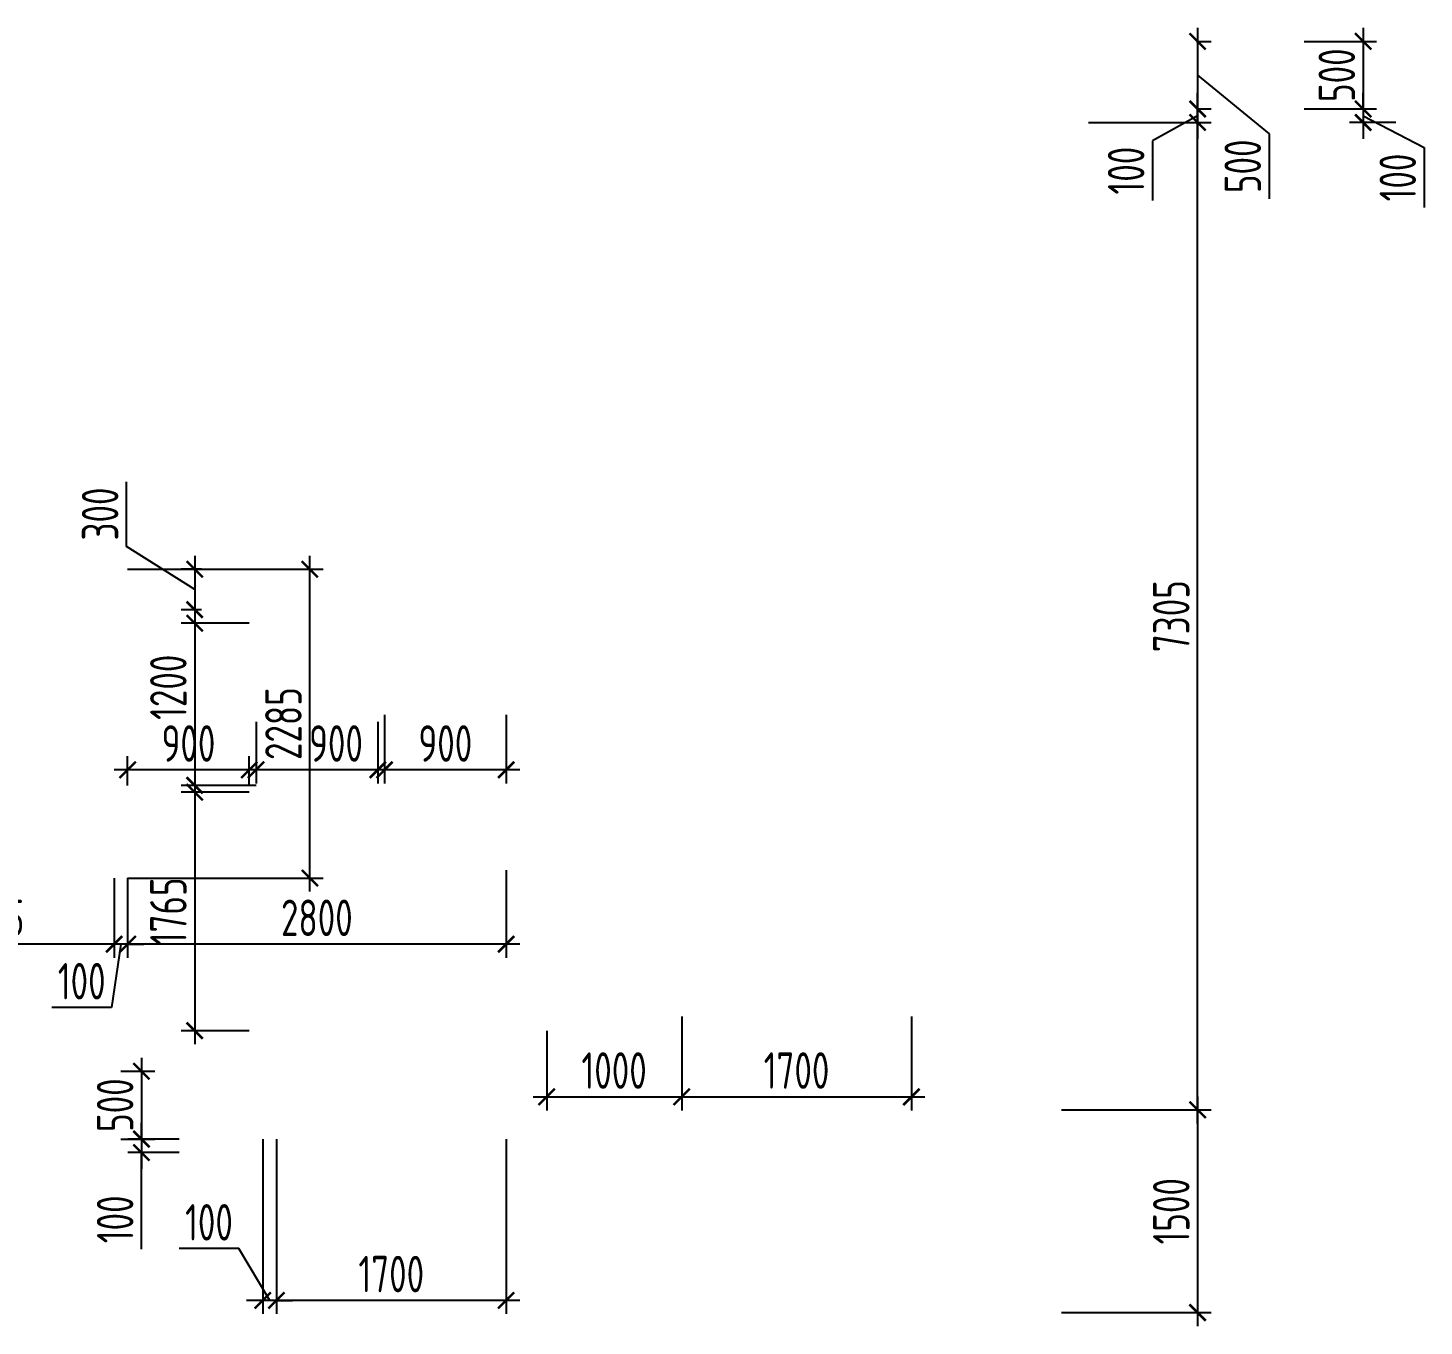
# Model space of a CAD drawing. Header units: millimetres. Extents: x -350007 to 536090, y -888 to 198380.
# Drawn here: x 242837 to 253169, y 72980 to 82586 of the extents above; entities that cross this region are included whole.
import ezdxf

# ---------------------------------------------------------------- set-up
doc = ezdxf.new("R2010")
doc.units = ezdxf.units.MM
doc.layers.add('АР_Размеры нов.', color=15, linetype='Continuous', lineweight=0)
doc.styles.add('ISOCPEUR', font='isocpeur.ttf', dxfattribs={"width": 0.7})
doc.dimstyles.new('R_100', dxfattribs={"dimtxt": 270, "dimasz": 120, "dimexe": 100, "dimexo": 0, "dimgap": 60, "dimtad": 1, "dimdec": 0, "dimrnd": 5, "dimzin": 0, "dimdsep": 46, "dimtxsty": 'ISOCPEUR', "dimblk": 'ARCHTICK', "dimcen": 0, "dimdle": 100, "dimclrd": 256, "dimclre": 256, "dimclrt": 256, "dimadec": 0, "dimazin": 0, "dimtfac": 2, "dimtdec": 0, "dimtofl": 0, "dimtmove": 1, "dimatfit": 3, "dimfxl": 1, "dimtvp": 3, "dimtolj": 1, "dimtzin": 0, "dimarcsym": 0})

# ---------------------------------------------------------------- blocks, each defined once
blk = doc.blocks.new('_ArchTick')
at = {"color": 0, "linetype": 'ByBlock', "const_width": 0.15}
blk.add_lwpolyline([(-0.5, -0.5), (0.5, 0.5)], dxfattribs=at)
blk = doc.blocks.new('*D2647')
at = {"layer": 'АР_Размеры нов.', "lineweight": -2, "ltscale": 100, "transparency": 16777216}
for p, q in [((251493, 74680), (251493, 72980)), ((250486, 74580), (251593, 74580)), ((250486, 73080), (251593, 73080))]:
    blk.add_line(p, q, dxfattribs=at)
at = {"layer": 'АР_Размеры нов.', "lineweight": -2, "ltscale": 100, "transparency": 16777216, "xscale": 120, "yscale": 120, "zscale": 120}
for p, rotation in [((251493, 74580), 90), ((251493, 73080), 270)]:
    blk.add_blockref('_ArchTick', p, dxfattribs=dict(at, rotation=rotation))
at = {"layer": 'АР_Размеры нов.', "ltscale": 100, "transparency": 16777216, "insert": (251298, 73830), "char_height": 270, "attachment_point": 5, "rotation": 90, "style": 'ISOCPEUR'}
blk.add_mtext('\\A1;1500', dxfattribs=at)
blk = doc.blocks.new('*D1775')
at = {"layer": 'АР_Размеры нов.', "lineweight": -2, "ltscale": 100, "transparency": 16777216}
for p, q in [((247675, 75272), (247675, 74576)), ((249375, 75272), (249375, 74576)), ((247575, 74676), (249475, 74676))]:
    blk.add_line(p, q, dxfattribs=at)
at = {"layer": 'АР_Размеры нов.', "lineweight": -2, "ltscale": 100, "transparency": 16777216, "xscale": 120, "yscale": 120, "zscale": 120, "rotation": 180}
blk.add_blockref('_ArchTick', (247675, 74676), dxfattribs=at)
at = {"layer": 'АР_Размеры нов.', "lineweight": -2, "ltscale": 100, "transparency": 16777216, "xscale": 120, "yscale": 120, "zscale": 120}
blk.add_blockref('_ArchTick', (249375, 74676), dxfattribs=at)
at = {"layer": 'АР_Размеры нов.', "ltscale": 100, "transparency": 16777216, "insert": (248525, 74871), "char_height": 270, "attachment_point": 5, "style": 'ISOCPEUR'}
blk.add_mtext('\\A1;1700', dxfattribs=at)
blk = doc.blocks.new('*D1776')
at = {"layer": 'АР_Размеры нов.', "lineweight": -2, "ltscale": 100, "transparency": 16777216}
for p, q in [((247675, 75272), (247675, 74576)), ((246676, 75166), (246676, 74576)), ((246576, 74676), (247775, 74676))]:
    blk.add_line(p, q, dxfattribs=at)
at = {"layer": 'АР_Размеры нов.', "lineweight": -2, "ltscale": 100, "transparency": 16777216, "xscale": 120, "yscale": 120, "zscale": 120, "rotation": 180}
blk.add_blockref('_ArchTick', (246676, 74676), dxfattribs=at)
at = {"layer": 'АР_Размеры нов.', "lineweight": -2, "ltscale": 100, "transparency": 16777216, "xscale": 120, "yscale": 120, "zscale": 120}
blk.add_blockref('_ArchTick', (247675, 74676), dxfattribs=at)
at = {"layer": 'АР_Размеры нов.', "ltscale": 100, "transparency": 16777216, "insert": (247175, 74871), "char_height": 270, "attachment_point": 5, "style": 'ISOCPEUR'}
blk.add_mtext('\\A1;1000', dxfattribs=at)
blk = doc.blocks.new('*D1802')
at = {"layer": 'АР_Размеры нов.', "lineweight": -2, "ltscale": 500, "transparency": 16777216}
for p, q in [((243566, 78749), (243566, 79228)), ((244071, 78431), (243566, 78749)), ((244071, 78680), (244071, 78181)), ((244122, 78580), (243971, 78580)), ((244122, 78281), (243971, 78281))]:
    blk.add_line(p, q, dxfattribs=at)
at = {"layer": 'АР_Размеры нов.', "lineweight": -2, "ltscale": 500, "transparency": 16777216, "xscale": 120, "yscale": 120, "zscale": 120}
for p, rotation in [((244071, 78580), 90), ((244071, 78281), 270)]:
    blk.add_blockref('_ArchTick', p, dxfattribs=dict(at, rotation=rotation))
at = {"layer": 'АР_Размеры нов.', "lineweight": 13, "ltscale": 500, "transparency": 16777216, "insert": (243371, 78989), "char_height": 270, "attachment_point": 5, "rotation": 90, "style": 'ISOCPEUR'}
blk.add_mtext('\\A1;300', dxfattribs=at)
blk = doc.blocks.new('*D1803')
at = {"layer": 'АР_Размеры нов.', "lineweight": -2, "ltscale": 500, "transparency": 16777216}
for p, q in [((244071, 78281), (244071, 76881)), ((244475, 78181), (243971, 78181)), ((244525, 76981), (243971, 76981))]:
    blk.add_line(p, q, dxfattribs=at)
at = {"layer": 'АР_Размеры нов.', "lineweight": -2, "ltscale": 500, "transparency": 16777216, "xscale": 120, "yscale": 120, "zscale": 120}
for p, rotation in [((244071, 78181), 90), ((244071, 76981), 270)]:
    blk.add_blockref('_ArchTick', p, dxfattribs=dict(at, rotation=rotation))
at = {"layer": 'АР_Размеры нов.', "lineweight": 13, "ltscale": 500, "transparency": 16777216, "insert": (243876, 77707), "char_height": 270, "attachment_point": 5, "rotation": 90, "style": 'ISOCPEUR'}
blk.add_mtext('\\A1;1200', dxfattribs=at)
blk = doc.blocks.new('*D1804')
at = {"layer": 'АР_Размеры нов.', "lineweight": -2, "ltscale": 500, "transparency": 16777216}
for p, q in [((244071, 77031), (244071, 75066)), ((244475, 76931), (243971, 76931)), ((244475, 75166), (243971, 75166))]:
    blk.add_line(p, q, dxfattribs=at)
at = {"layer": 'АР_Размеры нов.', "lineweight": -2, "ltscale": 500, "transparency": 16777216, "xscale": 120, "yscale": 120, "zscale": 120}
for p, rotation in [((244071, 76931), 90), ((244071, 75166), 270)]:
    blk.add_blockref('_ArchTick', p, dxfattribs=dict(at, rotation=rotation))
at = {"layer": 'АР_Размеры нов.', "lineweight": 13, "ltscale": 500, "transparency": 16777216, "insert": (243876, 76049), "char_height": 270, "attachment_point": 5, "rotation": 90, "style": 'ISOCPEUR'}
blk.add_mtext('\\A1;1765', dxfattribs=at)
blk = doc.blocks.new('*D1805')
at = {"layer": 'АР_Размеры нов.', "lineweight": -2, "ltscale": 500, "transparency": 16777216}
for p, q in [((245476, 77504), (245476, 76996)), ((246376, 77504), (246376, 76996)), ((246476, 77096), (245376, 77096))]:
    blk.add_line(p, q, dxfattribs=at)
at = {"layer": 'АР_Размеры нов.', "lineweight": -2, "ltscale": 500, "transparency": 16777216, "xscale": 120, "yscale": 120, "zscale": 120, "rotation": 180}
blk.add_blockref('_ArchTick', (245476, 77096), dxfattribs=at)
at = {"layer": 'АР_Размеры нов.', "lineweight": -2, "ltscale": 500, "transparency": 16777216, "xscale": 120, "yscale": 120, "zscale": 120}
blk.add_blockref('_ArchTick', (246376, 77096), dxfattribs=at)
at = {"layer": 'АР_Размеры нов.', "lineweight": 13, "ltscale": 500, "transparency": 16777216, "insert": (245926, 77291), "char_height": 270, "attachment_point": 5, "style": 'ISOCPEUR'}
blk.add_mtext('\\A1;900', dxfattribs=at)
blk = doc.blocks.new('*D1806')
at = {"layer": 'АР_Размеры нов.', "lineweight": -2, "ltscale": 500, "transparency": 16777216}
for p, q in [((244525, 77452), (244525, 76996)), ((245426, 77452), (245426, 76996)), ((245526, 77096), (244425, 77096))]:
    blk.add_line(p, q, dxfattribs=at)
at = {"layer": 'АР_Размеры нов.', "lineweight": -2, "ltscale": 500, "transparency": 16777216, "xscale": 120, "yscale": 120, "zscale": 120, "rotation": 180}
blk.add_blockref('_ArchTick', (244525, 77096), dxfattribs=at)
at = {"layer": 'АР_Размеры нов.', "lineweight": -2, "ltscale": 500, "transparency": 16777216, "xscale": 120, "yscale": 120, "zscale": 120}
blk.add_blockref('_ArchTick', (245426, 77096), dxfattribs=at)
at = {"layer": 'АР_Размеры нов.', "lineweight": 13, "ltscale": 500, "transparency": 16777216, "insert": (245117, 77291), "char_height": 270, "attachment_point": 5, "style": 'ISOCPEUR'}
blk.add_mtext('\\A1;900', dxfattribs=at)
blk = doc.blocks.new('*D1807')
at = {"layer": 'АР_Размеры нов.', "lineweight": -2, "ltscale": 500, "transparency": 16777216}
for p, q in [((243575, 76981), (243575, 77196)), ((244475, 76981), (244475, 77196)), ((244575, 77096), (243475, 77096))]:
    blk.add_line(p, q, dxfattribs=at)
at = {"layer": 'АР_Размеры нов.', "lineweight": -2, "ltscale": 500, "transparency": 16777216, "xscale": 120, "yscale": 120, "zscale": 120, "rotation": 180}
blk.add_blockref('_ArchTick', (243575, 77096), dxfattribs=at)
at = {"layer": 'АР_Размеры нов.', "lineweight": -2, "ltscale": 500, "transparency": 16777216, "xscale": 120, "yscale": 120, "zscale": 120}
blk.add_blockref('_ArchTick', (244475, 77096), dxfattribs=at)
at = {"layer": 'АР_Размеры нов.', "lineweight": 13, "ltscale": 500, "transparency": 16777216, "insert": (244025, 77291), "char_height": 270, "attachment_point": 5, "style": 'ISOCPEUR'}
blk.add_mtext('\\A1;900', dxfattribs=at)
blk = doc.blocks.new('*D1812')
at = {"layer": 'АР_Размеры нов.', "lineweight": -2, "ltscale": 500, "transparency": 16777216}
for p, q in [((243677, 74966), (243677, 74264)), ((243525, 74866), (243777, 74866)), ((243525, 74364), (243777, 74364))]:
    blk.add_line(p, q, dxfattribs=at)
at = {"layer": 'АР_Размеры нов.', "lineweight": -2, "ltscale": 500, "transparency": 16777216, "xscale": 120, "yscale": 120, "zscale": 120}
for p, rotation in [((243677, 74866), 90), ((243677, 74364), 270)]:
    blk.add_blockref('_ArchTick', p, dxfattribs=dict(at, rotation=rotation))
at = {"layer": 'АР_Размеры нов.', "lineweight": 13, "ltscale": 500, "transparency": 16777216, "insert": (243482, 74615), "char_height": 270, "attachment_point": 5, "rotation": 90, "style": 'ISOCPEUR'}
blk.add_mtext('\\A1;500', dxfattribs=at)
blk = doc.blocks.new('*D1816')
at = {"layer": 'АР_Размеры нов.', "lineweight": -2, "ltscale": 500, "transparency": 16777216}
for p, q in [((244923, 76195), (244923, 78680)), ((243575, 78580), (245023, 78580)), ((243575, 76295), (245023, 76295))]:
    blk.add_line(p, q, dxfattribs=at)
at = {"layer": 'АР_Размеры нов.', "lineweight": -2, "ltscale": 500, "transparency": 16777216, "xscale": 120, "yscale": 120, "zscale": 120}
for p, rotation in [((244923, 78580), 90), ((244923, 76295), 270)]:
    blk.add_blockref('_ArchTick', p, dxfattribs=dict(at, rotation=rotation))
at = {"layer": 'АР_Размеры нов.', "lineweight": 13, "ltscale": 500, "transparency": 16777216, "insert": (244728, 77438), "char_height": 270, "attachment_point": 5, "rotation": 90, "style": 'ISOCPEUR'}
blk.add_mtext('\\A1;2285', dxfattribs=at)
blk = doc.blocks.new('*D2137')
at = {"layer": 'АР_Размеры нов.', "lineweight": -2, "ltscale": 500, "transparency": 16777216}
for p, q in [((243575, 76295), (243575, 75706)), ((246376, 76353), (246376, 75706)), ((246476, 75806), (243475, 75806))]:
    blk.add_line(p, q, dxfattribs=at)
at = {"layer": 'АР_Размеры нов.', "lineweight": -2, "ltscale": 500, "transparency": 16777216, "xscale": 120, "yscale": 120, "zscale": 120, "rotation": 180}
blk.add_blockref('_ArchTick', (243575, 75806), dxfattribs=at)
at = {"layer": 'АР_Размеры нов.', "lineweight": -2, "ltscale": 500, "transparency": 16777216, "xscale": 120, "yscale": 120, "zscale": 120}
blk.add_blockref('_ArchTick', (246376, 75806), dxfattribs=at)
at = {"layer": 'АР_Размеры нов.', "lineweight": 13, "ltscale": 500, "transparency": 16777216, "insert": (244975, 76001), "char_height": 270, "attachment_point": 5, "style": 'ISOCPEUR'}
blk.add_mtext('\\A1;2800', dxfattribs=at)
blk = doc.blocks.new('*D2138')
at = {"layer": 'АР_Размеры нов.', "lineweight": -2, "ltscale": 500, "transparency": 16777216}
for p, q in [((243475, 76295), (243475, 75706)), ((243575, 76295), (243575, 75706)), ((243475, 75806), (243355, 75806)), ((243525, 75806), (243455, 75337)), ((243575, 75806), (243475, 75806)), ((243575, 75806), (243695, 75806)), ((243455, 75337), (243014, 75337))]:
    blk.add_line(p, q, dxfattribs=at)
at = {"layer": 'АР_Размеры нов.', "lineweight": -2, "ltscale": 500, "transparency": 16777216, "xscale": 120, "yscale": 120, "zscale": 120}
blk.add_blockref('_ArchTick', (243475, 75806), dxfattribs=at)
at = {"layer": 'АР_Размеры нов.', "lineweight": -2, "ltscale": 500, "transparency": 16777216, "xscale": 120, "yscale": 120, "zscale": 120, "rotation": 180}
blk.add_blockref('_ArchTick', (243575, 75806), dxfattribs=at)
at = {"layer": 'АР_Размеры нов.', "lineweight": 13, "ltscale": 500, "transparency": 16777216, "insert": (243235, 75532), "char_height": 270, "attachment_point": 5, "style": 'ISOCPEUR'}
blk.add_mtext('\\A1;100', dxfattribs=at)
blk = doc.blocks.new('*D2139')
at = {"layer": 'АР_Размеры нов.', "lineweight": -2, "ltscale": 500, "transparency": 16777216}
for p, q in [((241198, 76296), (241198, 75706)), ((243475, 76295), (243475, 75706)), ((243575, 75806), (241098, 75806))]:
    blk.add_line(p, q, dxfattribs=at)
at = {"layer": 'АР_Размеры нов.', "lineweight": -2, "ltscale": 500, "transparency": 16777216, "xscale": 120, "yscale": 120, "zscale": 120, "rotation": 180}
blk.add_blockref('_ArchTick', (241198, 75806), dxfattribs=at)
at = {"layer": 'АР_Размеры нов.', "lineweight": -2, "ltscale": 500, "transparency": 16777216, "xscale": 120, "yscale": 120, "zscale": 120}
blk.add_blockref('_ArchTick', (243475, 75806), dxfattribs=at)
at = {"layer": 'АР_Размеры нов.', "lineweight": 13, "ltscale": 500, "transparency": 16777216, "insert": (242546, 76001), "char_height": 270, "attachment_point": 5, "style": 'ISOCPEUR'}
blk.add_mtext('\\A1;2275', dxfattribs=at)
blk = doc.blocks.new('*D2477')
at = {"layer": 'АР_Размеры нов.', "lineweight": -2, "ltscale": 500, "transparency": 16777216}
for p, q in [((251493, 82586), (251493, 81886)), ((251485, 82486), (251593, 82486)), ((251493, 82236), (252022, 81801)), ((251485, 81986), (251593, 81986)), ((252022, 81801), (252022, 81322))]:
    blk.add_line(p, q, dxfattribs=at)
at = {"layer": 'АР_Размеры нов.', "lineweight": -2, "ltscale": 500, "transparency": 16777216, "xscale": 120, "yscale": 120, "zscale": 120}
for p, rotation in [((251493, 82486), 90), ((251493, 81986), 270)]:
    blk.add_blockref('_ArchTick', p, dxfattribs=dict(at, rotation=rotation))
at = {"layer": 'АР_Размеры нов.', "lineweight": 13, "ltscale": 500, "transparency": 16777216, "insert": (251827, 81562), "char_height": 270, "attachment_point": 5, "rotation": 90, "style": 'ISOCPEUR'}
blk.add_mtext('\\A1;500', dxfattribs=at)
blk = doc.blocks.new('*D2478')
at = {"layer": 'АР_Размеры нов.', "lineweight": -2, "ltscale": 500, "transparency": 16777216}
for p, q in [((251493, 81986), (251493, 82106)), ((251493, 81936), (251159, 81750)), ((251485, 81986), (251593, 81986)), ((251493, 81986), (251493, 81886)), ((250686, 81886), (251593, 81886)), ((251493, 81886), (251493, 81766)), ((251159, 81750), (251159, 81309))]:
    blk.add_line(p, q, dxfattribs=at)
at = {"layer": 'АР_Размеры нов.', "lineweight": -2, "ltscale": 500, "transparency": 16777216, "xscale": 120, "yscale": 120, "zscale": 120}
for p, rotation in [((251493, 81986), 270), ((251493, 81886), 90)]:
    blk.add_blockref('_ArchTick', p, dxfattribs=dict(at, rotation=rotation))
at = {"layer": 'АР_Размеры нов.', "lineweight": 13, "ltscale": 500, "transparency": 16777216, "insert": (250964, 81530), "char_height": 270, "attachment_point": 5, "rotation": 90, "style": 'ISOCPEUR'}
blk.add_mtext('\\A1;100', dxfattribs=at)
blk = doc.blocks.new('*D2479')
at = {"layer": 'АР_Размеры нов.', "lineweight": -2, "ltscale": 500, "transparency": 16777216}
for p, q in [((251493, 74480), (251493, 81986)), ((251013, 81886), (251593, 81886)), ((250486, 74580), (251593, 74580))]:
    blk.add_line(p, q, dxfattribs=at)
at = {"layer": 'АР_Размеры нов.', "lineweight": -2, "ltscale": 500, "transparency": 16777216, "xscale": 120, "yscale": 120, "zscale": 120}
for p, rotation in [((251493, 81886), 90), ((251493, 74580), 270)]:
    blk.add_blockref('_ArchTick', p, dxfattribs=dict(at, rotation=rotation))
at = {"layer": 'АР_Размеры нов.', "lineweight": 13, "ltscale": 500, "transparency": 16777216, "insert": (251298, 78233), "char_height": 270, "attachment_point": 5, "rotation": 90, "style": 'ISOCPEUR'}
blk.add_mtext('\\A1;7305', dxfattribs=at)
blk = doc.blocks.new('*D3157')
at = {"layer": 'АР_Размеры нов.', "lineweight": -2, "transparency": 16777216}
for p, q in [((244676, 74364), (244676, 73070)), ((246376, 74364), (246376, 73070)), ((246476, 73170), (244576, 73170))]:
    blk.add_line(p, q, dxfattribs=at)
at = {"layer": 'АР_Размеры нов.', "lineweight": -2, "transparency": 16777216, "xscale": 120, "yscale": 120, "zscale": 120, "rotation": 180}
blk.add_blockref('_ArchTick', (244676, 73170), dxfattribs=at)
at = {"layer": 'АР_Размеры нов.', "lineweight": -2, "transparency": 16777216, "xscale": 120, "yscale": 120, "zscale": 120}
blk.add_blockref('_ArchTick', (246376, 73170), dxfattribs=at)
at = {"layer": 'АР_Размеры нов.', "transparency": 16777216, "insert": (245526, 73365), "char_height": 270, "attachment_point": 5, "style": 'ISOCPEUR'}
blk.add_mtext('\\A1;1700', dxfattribs=at)
blk = doc.blocks.new('*D3158')
at = {"layer": 'АР_Размеры нов.', "lineweight": -2, "transparency": 16777216}
for p, q in [((244575, 74362), (244575, 73070)), ((244676, 74364), (244676, 73070)), ((244398, 73553), (243957, 73553)), ((244626, 73170), (244398, 73553)), ((244575, 73170), (244455, 73170)), ((244676, 73170), (244575, 73170)), ((244676, 73170), (244796, 73170))]:
    blk.add_line(p, q, dxfattribs=at)
at = {"layer": 'АР_Размеры нов.', "lineweight": -2, "transparency": 16777216, "xscale": 120, "yscale": 120, "zscale": 120}
blk.add_blockref('_ArchTick', (244575, 73170), dxfattribs=at)
at = {"layer": 'АР_Размеры нов.', "lineweight": -2, "transparency": 16777216, "xscale": 120, "yscale": 120, "zscale": 120, "rotation": 180}
blk.add_blockref('_ArchTick', (244676, 73170), dxfattribs=at)
at = {"layer": 'АР_Размеры нов.', "transparency": 16777216, "insert": (244177, 73748), "char_height": 270, "attachment_point": 5, "style": 'ISOCPEUR'}
blk.add_mtext('\\A1;100', dxfattribs=at)
blk = doc.blocks.new('*D4198')
at = {"layer": 'АР_Размеры нов.', "lineweight": -2, "transparency": 16777216}
for p, q in [((243677, 74363), (243677, 74483)), ((243955, 74363), (243577, 74363)), ((243677, 74363), (243677, 74264)), ((243955, 74264), (243577, 74264)), ((243677, 74264), (243677, 74144)), ((243677, 73549), (243677, 74264))]:
    blk.add_line(p, q, dxfattribs=at)
at = {"layer": 'АР_Размеры нов.', "lineweight": -2, "transparency": 16777216, "xscale": 120, "yscale": 120, "zscale": 120}
for p, rotation in [((243677, 74363), 270), ((243677, 74264), 90)]:
    blk.add_blockref('_ArchTick', p, dxfattribs=dict(at, rotation=rotation))
at = {"layer": 'АР_Размеры нов.', "transparency": 16777216, "insert": (243482, 73770), "char_height": 270, "attachment_point": 5, "rotation": 90, "style": 'ISOCPEUR'}
blk.add_mtext('\\A1;100', dxfattribs=at)
blk = doc.blocks.new('*D4732')
at = {"layer": 'АР_Размеры нов.', "lineweight": -2, "transparency": 16777216}
for p, q in [((252718, 82586), (252718, 81886)), ((252282, 82486), (252818, 82486)), ((252282, 81986), (252818, 81986))]:
    blk.add_line(p, q, dxfattribs=at)
at = {"layer": 'АР_Размеры нов.', "lineweight": -2, "transparency": 16777216, "xscale": 120, "yscale": 120, "zscale": 120}
for p, rotation in [((252718, 82486), 90), ((252718, 81986), 270)]:
    blk.add_blockref('_ArchTick', p, dxfattribs=dict(at, rotation=rotation))
at = {"layer": 'АР_Размеры нов.', "transparency": 16777216, "insert": (252523, 82236), "char_height": 270, "attachment_point": 5, "rotation": 90, "style": 'ISOCPEUR'}
blk.add_mtext('\\A1;500', dxfattribs=at)
blk = doc.blocks.new('*D4733')
at = {"layer": 'АР_Размеры нов.', "lineweight": -2, "transparency": 16777216}
for p, q in [((252718, 81986), (252718, 82106)), ((252282, 81986), (252818, 81986)), ((252718, 81986), (252718, 81886)), ((252718, 81936), (253169, 81700)), ((252960, 81886), (252618, 81886)), ((252718, 81886), (252718, 81766)), ((253169, 81700), (253169, 81258))]:
    blk.add_line(p, q, dxfattribs=at)
at = {"layer": 'АР_Размеры нов.', "lineweight": -2, "transparency": 16777216, "xscale": 120, "yscale": 120, "zscale": 120}
for p, rotation in [((252718, 81986), 270), ((252718, 81886), 90)]:
    blk.add_blockref('_ArchTick', p, dxfattribs=dict(at, rotation=rotation))
at = {"layer": 'АР_Размеры нов.', "transparency": 16777216, "insert": (252974, 81479), "char_height": 270, "attachment_point": 5, "rotation": 90, "style": 'ISOCPEUR'}
blk.add_mtext('\\A1;100', dxfattribs=at)

msp = doc.modelspace()

# ---------------------------------------------------------------- dimensions: what is measured, and where the dimension line sits
at = {"layer": 'АР_Размеры нов.', "lineweight": 13, "ltscale": 500}
for base, p1, p2, picture, middle in [((251492.8, 81986.1), (251484.9, 82485.7), (251484.9, 81986.1), '*D2477', (252022.2, 81741.1)), ((251492.8, 81886.1), (251484.9, 81986.1), (250685.6, 81886.1), '*D2478', (251158.8, 81690.3)), ((244071.3, 78281.5), (244121.9, 78580.3), (244121.9, 78281.5), '*D1802', (243566.3, 78809.3)), ((244071.3, 76981.5), (244475.3, 78181.5), (244525.3, 76981.5), '*D1803', (244071.3, 77707.3))]:
    dim = msp.add_linear_dim(base=base, p1=p1, p2=p2, angle=90, dimstyle='R_100', override={"dimpost": '\\X'}, dxfattribs=at)
    dim.commit()
    dim.dimension.update_dxf_attribs({"geometry": picture, "text_midpoint": middle, "dimtype": 160})
at = {"layer": 'АР_Размеры нов.'}
dim = msp.add_linear_dim(base=(252717.8, 81986.1), p1=(252282.3, 82485.7), p2=(252282.3, 81986.1), angle=90, dimstyle='R_100', override={"dimpost": '\\X'}, dxfattribs=at)
dim.commit()
dim.dimension.update_dxf_attribs({"geometry": '*D4732', "text_midpoint": (252522.8, 82235.9)})
for base, p1, p2, picture, middle in [((252717.8, 81886.1), (252282.3, 81986.1), (252960.2, 81886.1), '*D4733', (253168.9, 81639.7)), ((243676.6, 74264.5), (243955.1, 74362.7), (243955.1, 74264.5), '*D4198', (243834.3, 73769.5))]:
    dim = msp.add_linear_dim(base=base, p1=p1, p2=p2, angle=90, dimstyle='R_100', override={"dimpost": '\\X'}, dxfattribs=at)
    dim.commit()
    dim.dimension.update_dxf_attribs({"geometry": picture, "text_midpoint": middle, "dimtype": 160})
at = {"layer": 'АР_Размеры нов.', "lineweight": 13, "ltscale": 500}
for base, p1, p2, override, picture, middle in [((251492.8, 81886.1), (250485.6, 74580.2), (251012.6, 81886.1), {"dimpost": '\\X', "dimfxl": 2.5, "dimarcsym": 2}, '*D2479', (251297.8, 78233.2)), ((244922.7, 78580.3), (243575.3, 76295.3), (243575.3, 78580.3), {"dimpost": '\\X'}, '*D1816', (244727.7, 77437.8)), ((244071.3, 75165.7), (244475.3, 76931.5), (244475.3, 75165.7), {"dimpost": '\\X'}, '*D1804', (243876.3, 76048.6)), ((243676.6, 74364.5), (243524.5, 74865.7), (243524.5, 74364.5), {"dimpost": '\\X'}, '*D1812', (243481.6, 74615.1))]:
    dim = msp.add_linear_dim(base=base, p1=p1, p2=p2, angle=90, dimstyle='R_100', override=override, dxfattribs=at)
    dim.commit()
    dim.dimension.update_dxf_attribs({"geometry": picture, "text_midpoint": middle})
for base, p1, p2, picture, middle in [((245475.6, 77095.9), (246375.6, 77503.8), (245475.6, 77503.8), '*D1805', (245925.6, 77290.9)), ((243575.3, 77095.9), (244475.3, 76981.5), (243575.3, 76981.5), '*D1807', (244025.3, 77290.9)), ((243575.3, 75805.7), (246375.6, 76352.8), (243575.3, 76295.3), '*D2137', (244975.5, 76000.7))]:
    dim = msp.add_linear_dim(base=base, p1=p1, p2=p2, dimstyle='R_100', override={"dimpost": '\\X'}, dxfattribs=at)
    dim.commit()
    dim.dimension.update_dxf_attribs({"geometry": picture, "text_midpoint": middle})
for base, p1, p2, picture, middle in [((244525.3, 77095.9), (245425.6, 77451.5), (244525.3, 77451.5), '*D1806', (245117.3, 77095.9)), ((241197.9, 75805.7), (243475.3, 76295.3), (241197.9, 76295.7), '*D2139', (242545.6, 75805.7)), ((243475.3, 75805.7), (243575.3, 76295.3), (243475.3, 76295.3), '*D2138', (243395.4, 75337.3))]:
    dim = msp.add_linear_dim(base=base, p1=p1, p2=p2, dimstyle='R_100', override={"dimpost": '\\X'}, dxfattribs=at)
    dim.commit()
    dim.dimension.update_dxf_attribs({"geometry": picture, "text_midpoint": middle, "dimtype": 160})
at = {"layer": 'АР_Размеры нов.', "ltscale": 100}
for base, p1, p2, picture, middle in [((247674.7, 74676), (246675.6, 75165.7), (247674.7, 75271.6), '*D1776', (247175.2, 74871)), ((249374.7, 74676), (247674.7, 75271.6), (249374.7, 75271.6), '*D1775', (248524.7, 74871))]:
    dim = msp.add_linear_dim(base=base, p1=p1, p2=p2, dimstyle='R_100', override={"dimpost": '\\X', "dimfxl": 2.5, "dimarcsym": 1}, dxfattribs=at)
    dim.commit()
    dim.dimension.update_dxf_attribs({"geometry": picture, "text_midpoint": middle})
dim = msp.add_linear_dim(base=(251492.8, 73080.2), p1=(250485.6, 74580.2), p2=(250485.6, 73080.2), angle=90, dimstyle='R_100', override={"dimpost": '\\X', "dimfxl": 2.5, "dimarcsym": 2}, dxfattribs=at)
dim.commit()
dim.dimension.update_dxf_attribs({"geometry": '*D2647', "text_midpoint": (251297.8, 73830.2)})
at = {"layer": 'АР_Размеры нов.'}
dim = msp.add_linear_dim(base=(244575.4, 73170.3), p1=(244675.6, 74364.5), p2=(244575.4, 74361.8), dimstyle='R_100', override={"dimpost": '\\X'}, dxfattribs=at)
dim.commit()
dim.dimension.update_dxf_attribs({"geometry": '*D3158', "text_midpoint": (244337.8, 73552.8), "dimtype": 160})
dim = msp.add_linear_dim(base=(244675.6, 73170.3), p1=(246375.6, 74364.5), p2=(244675.6, 74364.5), dimstyle='R_100', override={"dimpost": '\\X'}, dxfattribs=at)
dim.commit()
dim.dimension.update_dxf_attribs({"geometry": '*D3157', "text_midpoint": (245525.6, 73365.3)})

doc.saveas('drawing.dxf')
